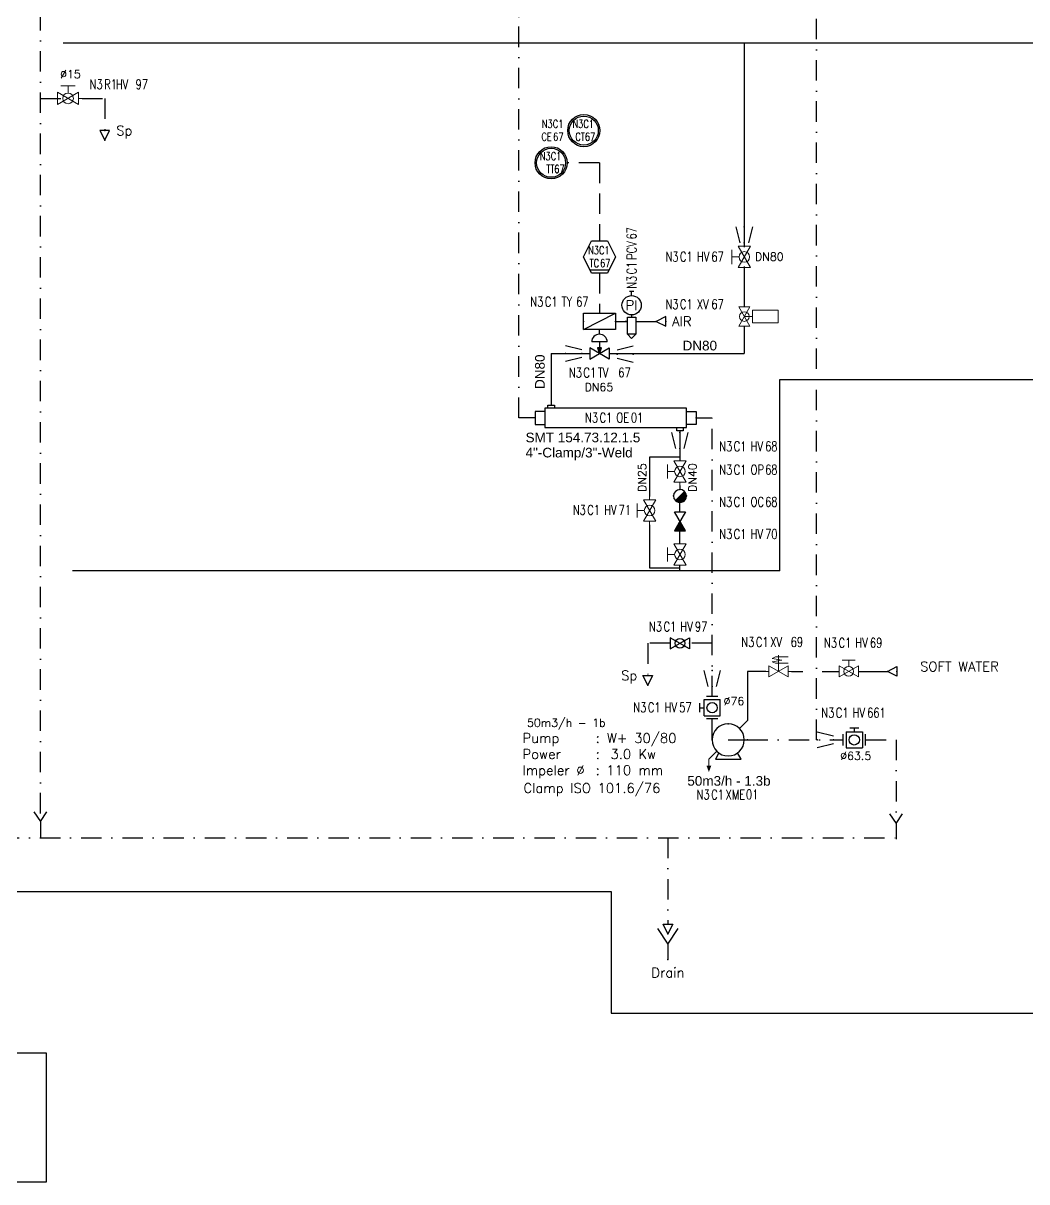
# Model space of a CAD drawing. Header units: inches. Extents: x 23279 to 25519, y 22340 to 23763.
# Drawn here: x 24552.7 to 24864.4, y 22339.5 to 22699.4 of the extents above; entities that cross this region are included whole.
import ezdxf
from ezdxf.enums import TextEntityAlignment as Align

# ---------------------------------------------------------------- set-up
doc = ezdxf.new("R2010")
doc.units = ezdxf.units.IN
doc.header["$MEASUREMENT"] = 0
for name, pattern in [('ACAD_ISO02W100', [15, 12, -3]), ('DASHDOT2', [12.7, 6.35, -3.175, 0, -3.175]), ('DASHED2', [9.525, 6.35, -3.175])]:
    doc.linetypes.add(name, pattern=pattern)
for name, color, linetype in [('20 Pipe Steam Industrial', 231, 'Continuous'), ('DIAMETRE', 7, 'Continuous'), ('ECHANGEURS', 7, 'Continuous'), ('LIAISON INSTRUMENTATION', 140, 'DASHED2'), ('MATERIEL-DIVERS', 7, 'Continuous'), ('POMPES', 7, 'Continuous'), ('POMPES-PROCESS', 7, 'Continuous'), ('REGUL', 140, 'DASHED2'), ('REPERES', 7, 'Continuous'), ('Skid', 5, 'Continuous'), ('techn-data', 7, 'Continuous'), ('TEXTES', 7, 'Continuous'), ('TUYAUTERIE-AIR INSTRUMENT', 3, 'Continuous'), ('TUYAUTERIE-EAU UTILITES FROIDE', 142, 'Continuous'), ('TUYAUTERIE-NEP', 4, 'DASHDOT2'), ('TUYAUTERIE-PROCESS', 30, 'Continuous'), ('TUYAUTERIE-VAPEUR INDUSTRIELLE', 231, 'Continuous'), ('TUYAUTERIE-VAPEUR PROCESS', 6, 'Continuous'), ('TXT_EN', 1, 'Continuous'), ('TXT_ENG', 7, 'Continuous'), ('TXT_FR', 7, 'Continuous'), ('VANNES', 7, 'Continuous')]:
    doc.layers.add(name, color=color, linetype=linetype)
doc.layers.add('31 Equipment', color=7, linetype='Continuous', lineweight=9)
doc.layers.add('40 TXT Data', color=7, linetype='Continuous', lineweight=9)
doc.layers.get('REPERES').off()
doc.styles.add('ROMANC', font='romanc')
doc.styles.add('ROMANS', font='ROMANS.SHX')
doc.styles.get("Standard").update_dxf_attribs({"font": 'arial.ttf'})

# ---------------------------------------------------------------- blocks, each defined once
blk = doc.blocks.new('*X31')
at = {"color": 0}
for p, q in [((69.01, 247.98), (69.02, 248)), ((69.02, 247.95), (69.07, 248)), ((69.03, 247.92), (69.11, 248)), ((69.04, 247.88), (69.16, 248)), ((69.05, 247.85), (69.2, 248)), ((69.06, 247.81), (69.25, 248)), ((69.07, 247.78), (69.29, 248)), ((69.08, 247.75), (69.34, 248)), ((69.1, 247.71), (69.38, 248)), ((69.11, 247.68), (69.43, 248)), ((69.12, 247.65), (69.47, 248)), ((69.13, 247.61), (69.52, 248)), ((69.14, 247.58), (69.56, 248)), ((69.15, 247.54), (69.61, 248)), ((69.16, 247.51), (69.65, 248)), ((69.17, 247.48), (69.7, 248)), ((69.19, 247.44), (69.74, 248)), ((69.2, 247.41), (69.79, 248)), ((69.21, 247.38), (69.83, 248)), ((69.22, 247.34), (69.88, 248)), ((69.23, 247.31), (69.92, 248)), ((69.24, 247.28), (69.97, 248)), ((69.25, 247.24), (70.01, 248)), ((69.26, 247.21), (70.06, 248)), ((69.28, 247.17), (70.1, 248)), ((69.29, 247.14), (70.15, 248)), ((69.3, 247.11), (70.19, 248)), ((69.31, 247.07), (70.24, 248)), ((69.32, 247.04), (70.28, 248)), ((69.33, 247.01), (70.33, 248)), ((69.34, 246.97), (70.37, 248)), ((69.35, 246.94), (70.42, 248)), ((69.37, 246.9), (70.46, 248)), ((69.38, 246.87), (70.51, 248)), ((69.39, 246.84), (70.55, 248)), ((69.4, 246.8), (70.6, 248)), ((69.41, 246.77), (70.64, 248)), ((69.42, 246.74), (70.68, 248)), ((69.43, 246.7), (70.73, 248)), ((69.44, 246.67), (70.77, 248)), ((69.45, 246.64), (70.82, 248)), ((69.47, 246.6), (70.86, 248)), ((69.48, 246.57), (70.91, 248)), ((69.49, 246.53), (70.95, 248)), ((69.5, 246.5), (71, 248)), ((69.51, 246.47), (70.98, 247.93)), ((69.52, 246.43), (70.96, 247.87)), ((69.53, 246.4), (70.93, 247.8)), ((69.54, 246.37), (70.91, 247.73)), ((69.56, 246.33), (70.89, 247.66)), ((69.57, 246.3), (70.87, 247.6)), ((69.58, 246.26), (70.84, 247.53)), ((69.59, 246.23), (70.82, 247.46)), ((69.6, 246.2), (70.8, 247.4)), ((69.61, 246.16), (70.78, 247.33)), ((69.62, 246.13), (70.75, 247.26)), ((69.63, 246.1), (70.73, 247.19)), ((69.65, 246.06), (70.71, 247.13)), ((69.66, 246.03), (70.69, 247.06)), ((69.67, 246), (70.66, 246.99)), ((69.68, 245.96), (70.64, 246.92)), ((69.69, 245.93), (70.62, 246.86)), ((69.7, 245.89), (70.6, 246.79)), ((69.71, 245.86), (70.57, 246.72)), ((69.72, 245.83), (70.55, 246.65)), ((69.74, 245.79), (70.53, 246.59)), ((69.75, 245.76), (70.51, 246.52)), ((69.76, 245.73), (70.48, 246.45)), ((69.77, 245.69), (70.46, 246.38)), ((69.78, 245.66), (70.44, 246.32)), ((69.79, 245.63), (70.42, 246.25)), ((69.8, 245.59), (70.39, 246.18)), ((69.81, 245.56), (70.37, 246.12)), ((69.83, 245.52), (70.35, 246.05)), ((69.84, 245.49), (70.33, 245.98)), ((69.85, 245.46), (70.3, 245.91)), ((69.86, 245.42), (70.28, 245.85)), ((69.87, 245.39), (70.26, 245.78)), ((69.88, 245.36), (70.24, 245.71)), ((69.89, 245.32), (70.21, 245.64)), ((69.9, 245.29), (70.19, 245.58)), ((69.92, 245.25), (70.17, 245.51)), ((69.93, 245.22), (70.15, 245.44)), ((69.94, 245.19), (70.12, 245.37)), ((69.95, 245.15), (70.1, 245.31)), ((69.96, 245.12), (70.08, 245.24)), ((69.97, 245.09), (70.06, 245.17)), ((69.98, 245.05), (70.04, 245.11)), ((69.99, 245.02), (70.01, 245.04))]:
    blk.add_line(p, q, dxfattribs=at)
blk = doc.blocks.new('CVC')
at = {"color": 7}
for p, q in [((-2.4, 3.6), (-2.4, 3.6)), ((2.4, 3.6), (-2.4, 3.6)), ((0, 3.6), (0, 1.8)), ((3, -1.734), (-3, 1.734)), ((-3, -1.734), (3, 1.734)), ((-3, 1.734), (-3, -1.734)), ((-0.6, 1.8), (0, 0)), ((0.6, 1.8), (-0.6, 1.8)), ((0, 0), (0.6, 1.8)), ((3, 1.734), (3, -1.734))]:
    blk.add_line(p, q, dxfattribs=at)
blk.add_arc((0, 3.6), 2.4, 0, 180, dxfattribs=at)
at = {"color": 7, "xscale": 0.6000000000000001, "yscale": 0.6000000000000001, "zscale": 0.6000000000000001}
blk.add_blockref('*X31', (-42, -147), dxfattribs=at)
blk = doc.blocks.new('EP')
at = {"color": 7}
for p, q in [((-5, -2.5), (-5, 2.5)), ((-5, -2.5), (5, 2.5)), ((-5, 2.5), (5, 2.5)), ((5, 2.5), (5, -2.5)), ((5, -2.5), (-5, -2.5))]:
    blk.add_line(p, q, dxfattribs=at)
at = {"color": 7, "extrusion": (-1, 0, 0)}
blk.add_point((-5, 0), dxfattribs=at)
at = {"color": 7, "extrusion": (0, 1, 0)}
blk.add_point((0, 2.5), dxfattribs=at)
at = {"color": 7, "extrusion": (1, 0, 0)}
blk.add_point((5, 0), dxfattribs=at)
at = {"color": 7, "extrusion": (0, -1, 0)}
blk.add_point((0, -2.5), dxfattribs=at)
at = {"layer": 'REGUL', "color": 2}
for p in [(-5, 0), (0, 2.5), (5, 0), (0, -2.5)]:
    blk.add_point(p, dxfattribs=at)
at = {"layer": 'REGUL', "color": 7, "extrusion": (-1, 0, 0)}
blk.add_point((-5, 0), dxfattribs=at)
at = {"layer": 'REGUL', "color": 7, "extrusion": (0, 1, 0)}
blk.add_point((0, 2.5), dxfattribs=at)
at = {"layer": 'REGUL', "color": 7, "extrusion": (1, 0, 0)}
blk.add_point((5, 0), dxfattribs=at)
at = {"layer": 'REGUL', "color": 7, "extrusion": (0, -1, 0)}
blk.add_point((0, -2.5), dxfattribs=at)
blk = doc.blocks.new('INSTR-F-L-TT')
at = {"layer": 'MATERIEL-DIVERS'}
for radius in [5, 4.5]:
    blk.add_circle((0, 0), radius, dxfattribs=at)
blk = doc.blocks.new('INSTR-F-PLC-TC')
at = {"layer": 'MATERIEL-DIVERS', "color": 7, "lineweight": -3}
for p, q in [((-5, 0), (-2.5, 5)), ((-2.5, 5), (2.5, 5)), ((2.5, 5), (5, 0)), ((-2.5, -5), (-5, 0)), ((5, 0), (2.5, -5)), ((-3, -4), (3, -4)), ((2.5, -5), (-2.5, -5))]:
    blk.add_line(p, q, dxfattribs=at)
blk = doc.blocks.new('FLE23')
at = {"color": 7}
for p, q in [((0, -1.5), (0, 1.5)), ((0, 1.5), (3, 0)), ((3, 0), (0, -1.5))]:
    blk.add_line(p, q, dxfattribs=at)
at = {"layer": 'MATERIEL-DIVERS', "color": 2}
for p in [(0, 0), (3, 0)]:
    blk.add_point(p, dxfattribs=at)
at = {"layer": 'MATERIEL-DIVERS', "color": 7, "extrusion": (-1, 0, 0)}
blk.add_point((0, 0), dxfattribs=at)
at = {"layer": 'MATERIEL-DIVERS', "color": 7, "extrusion": (1, 0, 0)}
blk.add_point((3, 0), dxfattribs=at)
blk = doc.blocks.new('VALVBALL')
at = {"color": 7}
for p, q in [((-3, 1.734), (-3, -1.734)), ((-3, -1.734), (3, 1.734)), ((3, -1.734), (-3, 1.734)), ((3, 1.734), (3, -1.734))]:
    blk.add_line(p, q, dxfattribs=at)
blk.add_circle((0, 0), 1.5, dxfattribs=at)
at = {"color": 7, "extrusion": (-1, 0, 0)}
blk.add_point((-3, 0), dxfattribs=at)
at = {"color": 7, "extrusion": (1, 0, 0)}
blk.add_point((3, 0), dxfattribs=at)
blk = doc.blocks.new('TUBLISSE')
at = {"layer": 'MATERIEL-DIVERS'}
for p, q in [((4, 3), (4, 4)), ((4, 4), (6, 4)), ((6, 4), (6, 3)), ((3, 2), (0, 2)), ((0, 2), (0, -2)), ((47, 3), (3, 3)), ((3, 3), (3, -3)), ((47, -3), (47, 3)), ((47, 2), (50, 2)), ((50, 2), (50, -2)), ((0, -2), (3, -2)), ((3, -3), (47, -3)), ((44, -4), (44, -3)), ((46, -3), (46, -4)), ((50, -2), (47, -2)), ((46, -4), (44, -4))]:
    blk.add_line(p, q, dxfattribs=at)
at = {"layer": 'MATERIEL-DIVERS', "color": 7, "extrusion": (0, 1, 0)}
blk.add_point((5, 4), dxfattribs=at)
at = {"layer": 'MATERIEL-DIVERS', "color": 2}
for p in [(5, 4), (0, 0), (50, 0), (45, -4)]:
    blk.add_point(p, dxfattribs=at)
at = {"layer": 'MATERIEL-DIVERS', "color": 7, "extrusion": (-1, 0, 0)}
blk.add_point((0, 0), dxfattribs=at)
at = {"layer": 'MATERIEL-DIVERS', "color": 7, "extrusion": (1, 0, 0)}
blk.add_point((50, 0), dxfattribs=at)
at = {"layer": 'MATERIEL-DIVERS', "color": 7, "extrusion": (0, -1, 0)}
blk.add_point((45, -4), dxfattribs=at)
blk = doc.blocks.new('PUMPCENP')
at = {"color": 7}
for p, q in [((0, 0), (-6, 0)), ((-4.04, -6), (-2.93, -4.05)), ((3.99, -6), (-4.04, -6)), ((2.92, -4.06), (3.99, -6))]:
    blk.add_line(p, q, dxfattribs=at)
blk.add_circle((0, 0), 5, dxfattribs=at)
at = {"color": 7, "extrusion": (1, 0, 0)}
blk.add_point((0, 5), dxfattribs=at)
at = {"color": 7, "extrusion": (-1, 0, 0)}
blk.add_point((-6, 0), dxfattribs=at)
at = {"color": 7, "extrusion": (0, 1, 0)}
blk.add_point((5, 0), dxfattribs=at)
blk = doc.blocks.new('CR')
at = {"color": 7}
for p, q in [((-2.5, 2.5), (2.5, 1.25)), ((2.5, 1.25), (2.5, 1.25)), ((2.5, -1.25), (-2.5, -2.5))]:
    blk.add_line(p, q, dxfattribs=at)
at = {"color": 7, "extrusion": (-1, 0, 0)}
blk.add_point((-2.5, 0), dxfattribs=at)
at = {"color": 7, "extrusion": (1, 0, 0)}
blk.add_point((2.5, 0), dxfattribs=at)
blk = doc.blocks.new('VALVBUTT A BRIDES')
at = {"layer": 'VANNES'}
for p, q in [((-1.4, 3.77), (1.4, 3.77)), ((0, 3.77), (0, 2.5)), ((-3.5, -1.73), (-3.5, 1.74)), ((-2.5, 2.5), (-2.5, -2.5)), ((-2.5, 2.5), (2.5, 2.5)), ((2.5, 2.5), (2.5, -2.5)), ((3.5, -1.73), (3.5, 1.74)), ((-2.5, -2.5), (2.5, -2.5))]:
    blk.add_line(p, q, dxfattribs=at)
blk.add_circle((0, 0), 1.6, dxfattribs=at)
blk = doc.blocks.new('DETR12MODIF')
at = {"layer": 'MATERIEL-DIVERS', "color": 7}
for p, q in [((-0.67, 9.33), (0.67, 9.33)), ((0, 8), (0, 9.33)), ((-1.33, 0), (-2, 0)), ((-1.33, -4), (-1.33, 1.33)), ((-1.33, 1.33), (1.33, 1.33)), ((1.33, 1.33), (1.33, -4)), ((1.33, 0), (2, 0)), ((-1.33, -4), (0, -5.33)), ((1.33, -4), (-1.33, -4)), ((0, -5.33), (1.33, -4))]:
    blk.add_line(p, q, dxfattribs=at)
at = {"layer": 'MATERIEL-DIVERS'}
blk.add_line((0, 2), (0, 1.33), dxfattribs=at)
blk.add_circle((0, 5), 3, dxfattribs=at)
at = {"layer": 'MATERIEL-DIVERS', "style": 'ROMANS'}
blk.add_text('PI', height=3, dxfattribs=at).set_placement((0, 5), align=Align.MIDDLE)
blk = doc.blocks.new('FLE23-A')
at = {"color": 7}
for p, q in [((0, 1.5), (-3, 0)), ((-3, 0), (0, -1.5)), ((0, -1.5), (0, 1.5))]:
    blk.add_line(p, q, dxfattribs=at)
at = {"layer": 'MATERIEL-DIVERS', "color": 7, "extrusion": (-1, 0, 0)}
blk.add_point((-3, 0), dxfattribs=at)
at = {"layer": 'MATERIEL-DIVERS', "color": 2}
for p in [(-3, 0), (0, 0)]:
    blk.add_point(p, dxfattribs=at)
at = {"layer": 'MATERIEL-DIVERS', "color": 7, "extrusion": (1, 0, 0)}
blk.add_point((0, 0), dxfattribs=at)
blk = doc.blocks.new('EGOUT')
at = {"color": 7}
for p, q in [((-3.2, 9.61), (0, 4.81)), ((0, 4.81), (3.2, 9.61)), ((0, 4.81), (0, 0))]:
    blk.add_line(p, q, dxfattribs=at)
at = {"color": 7, "extrusion": (0, -1, 0)}
blk.add_point((0, 0), dxfattribs=at)
at = {"layer": 'POMPES-PROCESS', "style": 'ROMANS'}
blk.add_attdef('EGOUT', text='', height=3, dxfattribs=at).set_placement((0, -4), align=Align.MIDDLE)
blk = doc.blocks.new('APV-VLVM-BALL-KHV+MF-1')
at = {"layer": '31 Equipment'}
for p, q in [((-2, 3.5), (2, 3.5)), ((0, 1.5), (0, 3.5)), ((-3, 1.734), (-3, -1.734)), ((-3, -1.734), (3, 1.734)), ((3, -1.734), (-3, 1.734)), ((3, 1.734), (3, -1.734))]:
    blk.add_line(p, q, dxfattribs=at)
at = {"layer": '31 Equipment', "ltscale": 38}
for p, q in [((-3, 0), (-4, 0)), ((3, 0), (4, 0))]:
    blk.add_line(p, q, dxfattribs=at)
at = {"layer": '31 Equipment'}
blk.add_circle((0, 0), 1.5, dxfattribs=at)
blk = doc.blocks.new('APV-PMP-GEN-FLUSH-1')
at = {"layer": '31 Equipment', "color": 7}
for p, q in [((-3.54, 3.54), (-6, 6)), ((5.99, -6), (3.53, -3.54))]:
    blk.add_line(p, q, dxfattribs=at)
at = {"layer": '31 Equipment', "linetype": 'ACAD_ISO02W100', "ltscale": 38}
blk.add_line((6, -6), (6, -8), dxfattribs=at)
at = {"layer": '31 Equipment'}
blk.add_lwpolyline([(6, -10, 0, 1.5, 0), (6, -8, 1.5, 1.5, 0)], format="xyseb", dxfattribs=at)
blk = doc.blocks.new('APV-VLV-SOLV-22-1')
at = {"layer": '31 Equipment', "linetype": 'ACAD_ISO02W100', "ltscale": 38}
for p, q in [((-1, 4.5), (-2, 4)), ((-2, 4), (1, 3.5)), ((3, 4.5), (-1, 4.5)), ((0, 0), (0, 5)), ((-2, 3), (1, 3.5)), ((-1, 2.5), (-2, 3)), ((3, 2.5), (-1, 2.5))]:
    blk.add_line(p, q, dxfattribs=at)
at = {"layer": '31 Equipment', "ltscale": 38}
for p, q in [((-3, 0), (-4, 0)), ((3, 0), (4, 0))]:
    blk.add_line(p, q, dxfattribs=at)
at = {"layer": '31 Equipment'}
for p, q in [((-3, 1.734), (-3, -1.734)), ((-3, -1.734), (3, 1.734)), ((3, -1.734), (-3, 1.734)), ((3, 1.734), (3, -1.734))]:
    blk.add_line(p, q, dxfattribs=at)
blk = doc.blocks.new('*X23')
at = {"color": 0}
for p, q in [((96.47, 162.96), (103.54, 170.03)), ((96.49, 162.94), (103.56, 170.01)), ((96.51, 162.92), (103.58, 169.99)), ((96.53, 162.9), (103.6, 169.97)), ((96.56, 162.88), (103.62, 169.94)), ((96.58, 162.85), (103.65, 169.92)), ((96.6, 162.83), (103.67, 169.9)), ((96.63, 162.81), (103.69, 169.87)), ((96.65, 162.79), (103.71, 169.85)), ((96.67, 162.77), (103.73, 169.83)), ((96.7, 162.75), (103.75, 169.8)), ((96.72, 162.73), (103.77, 169.78)), ((96.74, 162.7), (103.8, 169.76)), ((96.77, 162.68), (103.82, 169.73)), ((96.79, 162.66), (103.84, 169.71)), ((96.82, 162.64), (103.86, 169.68)), ((96.84, 162.62), (103.88, 169.66)), ((96.87, 162.6), (103.9, 169.63)), ((96.89, 162.58), (103.92, 169.61)), ((96.92, 162.56), (103.94, 169.58)), ((96.94, 162.54), (103.96, 169.56)), ((96.97, 162.52), (103.98, 169.53)), ((96.99, 162.5), (104, 169.51)), ((97.02, 162.49), (104.01, 169.48)), ((97.05, 162.47), (104.03, 169.45)), ((97.07, 162.45), (104.05, 169.43)), ((97.1, 162.43), (104.07, 169.4)), ((97.12, 162.41), (104.09, 169.38)), ((97.15, 162.39), (104.11, 169.35)), ((97.18, 162.37), (104.13, 169.32)), ((97.2, 162.36), (104.14, 169.3)), ((97.23, 162.34), (104.16, 169.27)), ((97.26, 162.32), (104.18, 169.24)), ((97.28, 162.3), (104.2, 169.22)), ((97.31, 162.28), (104.22, 169.19)), ((97.34, 162.27), (104.23, 169.16)), ((97.37, 162.25), (104.25, 169.13)), ((97.39, 162.23), (104.27, 169.11)), ((97.42, 162.22), (104.28, 169.08)), ((97.45, 162.2), (104.3, 169.05)), ((97.48, 162.18), (104.32, 169.02)), ((97.51, 162.17), (104.33, 168.99)), ((97.54, 162.15), (104.35, 168.96)), ((97.56, 162.13), (104.37, 168.94)), ((97.59, 162.12), (104.38, 168.91)), ((97.62, 162.1), (104.4, 168.88)), ((97.65, 162.09), (104.41, 168.85)), ((97.68, 162.07), (104.43, 168.82)), ((97.71, 162.05), (104.45, 168.79)), ((97.74, 162.04), (104.46, 168.76)), ((97.77, 162.02), (104.48, 168.73)), ((97.8, 162.01), (104.49, 168.7)), ((97.83, 161.99), (104.51, 168.67)), ((97.86, 161.98), (104.52, 168.64)), ((97.89, 161.97), (104.53, 168.61)), ((97.92, 161.95), (104.55, 168.58)), ((97.95, 161.94), (104.56, 168.55)), ((97.98, 161.92), (104.58, 168.52)), ((98.02, 161.91), (104.59, 168.48)), ((98.05, 161.9), (104.6, 168.45)), ((98.08, 161.88), (104.62, 168.42)), ((98.11, 161.87), (104.63, 168.39)), ((98.14, 161.86), (104.64, 168.36)), ((98.17, 161.84), (104.66, 168.33)), ((98.21, 161.83), (104.67, 168.29)), ((98.24, 161.82), (104.68, 168.26)), ((98.27, 161.81), (104.69, 168.23)), ((98.31, 161.8), (104.7, 168.19)), ((98.34, 161.78), (104.72, 168.16)), ((98.37, 161.77), (104.73, 168.13)), ((98.41, 161.76), (104.74, 168.09)), ((98.44, 161.75), (104.75, 168.06)), ((98.47, 161.74), (104.76, 168.03)), ((98.51, 161.73), (104.77, 167.99)), ((98.54, 161.72), (104.78, 167.96)), ((98.58, 161.71), (104.79, 167.92)), ((98.61, 161.7), (104.8, 167.89)), ((98.65, 161.69), (104.81, 167.85)), ((98.68, 161.68), (104.82, 167.82)), ((98.72, 161.67), (104.83, 167.78)), ((98.75, 161.66), (104.84, 167.75)), ((98.79, 161.65), (104.85, 167.71)), ((98.82, 161.64), (104.86, 167.68)), ((98.86, 161.63), (104.87, 167.64)), ((98.9, 161.62), (104.88, 167.6)), ((98.93, 161.62), (104.88, 167.57)), ((98.97, 161.61), (104.89, 167.53)), ((99.01, 161.6), (104.9, 167.49)), ((99.04, 161.59), (104.91, 167.46)), ((99.08, 161.58), (104.92, 167.42)), ((99.12, 161.58), (104.92, 167.38)), ((99.16, 161.57), (104.93, 167.34)), ((99.2, 161.56), (104.94, 167.3)), ((99.24, 161.56), (104.94, 167.26)), ((99.27, 161.55), (104.95, 167.23)), ((99.31, 161.55), (104.95, 167.19)), ((99.35, 161.54), (104.96, 167.15)), ((99.39, 161.54), (104.96, 167.11)), ((99.43, 161.53), (104.97, 167.07)), ((99.47, 161.53), (104.97, 167.03)), ((99.51, 161.52), (104.98, 166.99)), ((99.56, 161.52), (104.98, 166.94)), ((99.6, 161.52), (104.98, 166.9)), ((99.64, 161.51), (104.99, 166.86)), ((99.68, 161.51), (104.99, 166.82)), ((99.72, 161.51), (104.99, 166.78)), ((99.77, 161.51), (104.99, 166.73)), ((99.81, 161.5), (105, 166.69)), ((99.85, 161.5), (105, 166.65)), ((99.9, 161.5), (105, 166.6)), ((99.94, 161.5), (105, 166.56)), ((99.99, 161.5), (105, 166.51)), ((100.03, 161.5), (105, 166.47)), ((100.08, 161.5), (105, 166.42)), ((100.12, 161.5), (105, 166.38)), ((100.17, 161.5), (105, 166.33)), ((100.21, 161.5), (105, 166.29)), ((100.26, 161.51), (104.99, 166.24)), ((100.31, 161.51), (104.99, 166.19)), ((100.36, 161.51), (104.99, 166.14)), ((100.41, 161.52), (104.98, 166.09)), ((100.46, 161.52), (104.98, 166.04)), ((100.5, 161.53), (104.97, 166)), ((100.55, 161.53), (104.97, 165.95)), ((100.61, 161.54), (104.96, 165.89)), ((100.66, 161.54), (104.96, 165.84)), ((100.71, 161.55), (104.95, 165.79)), ((100.76, 161.56), (104.94, 165.74)), ((100.82, 161.57), (104.93, 165.68)), ((100.87, 161.58), (104.92, 165.63)), ((100.92, 161.59), (104.91, 165.58)), ((100.98, 161.6), (104.9, 165.52)), ((101.04, 161.61), (104.89, 165.46)), ((101.09, 161.62), (104.88, 165.41)), ((101.15, 161.63), (104.87, 165.35)), ((101.21, 161.65), (104.85, 165.29)), ((101.27, 161.66), (104.84, 165.23)), ((101.33, 161.68), (104.82, 165.17)), ((101.4, 161.7), (104.8, 165.1)), ((101.46, 161.72), (104.78, 165.04)), ((101.53, 161.74), (104.76, 164.97)), ((101.59, 161.76), (104.74, 164.91)), ((101.66, 161.78), (104.72, 164.84)), ((101.73, 161.81), (104.69, 164.77)), ((101.8, 161.84), (104.66, 164.7)), ((101.88, 161.87), (104.63, 164.62)), ((101.95, 161.9), (104.6, 164.55)), ((102.03, 161.93), (104.57, 164.47)), ((102.12, 161.97), (104.53, 164.38)), ((102.2, 162.01), (104.49, 164.3)), ((102.29, 162.06), (104.44, 164.21)), ((102.39, 162.11), (104.39, 164.11)), ((102.49, 162.16), (104.34, 164.01)), ((102.6, 162.23), (104.27, 163.9)), ((102.72, 162.31), (104.19, 163.78)), ((102.86, 162.4), (104.1, 163.64)), ((103.02, 162.52), (103.98, 163.48)), ((103.26, 162.71), (103.79, 163.24))]:
    blk.add_line(p, q, dxfattribs=at)
blk = doc.blocks.new('ST')
at = {"color": 7}
blk.add_line((-1.41, 1.42), (1.42, -1.41), dxfattribs=at)
for start, end in [(134.8377, 315.1619), (315.2431, 134.7569)]:
    blk.add_arc((0, 0), 2, start, end, dxfattribs=at)
at = {"color": 7, "extrusion": (-1, 0, 0)}
blk.add_point((-2, 0), dxfattribs=at)
at = {"color": 7, "extrusion": (0, 1, 0)}
blk.add_point((0, 2), dxfattribs=at)
at = {"color": 7, "extrusion": (1, 0, 0)}
blk.add_point((2, 0), dxfattribs=at)
at = {"color": 7, "extrusion": (0, -1, 0)}
blk.add_point((0, -2), dxfattribs=at)
at = {"color": 7, "xscale": -0.4, "yscale": 0.4, "zscale": 0.4}
blk.add_blockref('*X23', (40, -66.6), dxfattribs=at)
blk = doc.blocks.new('*X32')
at = {"color": 0}
for p, q in [((-1.24, 0), (-1.22, 0.01)), ((-1.22, -0.01), (-1.24, 0)), ((-1.19, -0.04), (-1.01, 0.13)), ((-1.01, -0.13), (-1.19, 0.04)), ((-1.13, -0.07), (-0.81, 0.26)), ((-0.81, -0.26), (-1.13, 0.07)), ((-1.07, -0.1), (-0.6, 0.38)), ((-0.6, -0.38), (-1.07, 0.1)), ((-1.02, -0.13), (-0.39, 0.5)), ((-0.39, -0.5), (-1.02, 0.13)), ((-0.96, -0.17), (-0.18, 0.62)), ((-0.18, -0.62), (-0.96, 0.17)), ((-0.9, -0.2), (0.03, 0.74)), ((0.03, -0.74), (-0.9, 0.2)), ((-0.85, -0.23), (0.24, 0.86)), ((0.24, -0.86), (-0.85, 0.23)), ((-0.79, -0.26), (0.45, 0.98)), ((0.45, -0.98), (-0.79, 0.26)), ((-0.74, -0.29), (0.66, 1.1)), ((0.66, -1.1), (-0.74, 0.29)), ((-0.68, -0.33), (0.87, 1.22)), ((0.87, -1.22), (-0.68, 0.33)), ((-0.62, -0.36), (1.08, 1.34)), ((1.08, -1.34), (-0.62, 0.36)), ((-0.57, -0.39), (1.28, 1.46)), ((1.28, -1.46), (-0.57, 0.39)), ((-0.51, -0.42), (1.49, 1.58)), ((1.49, -1.58), (-0.51, 0.42)), ((-0.46, -0.46), (1.7, 1.7)), ((1.7, -1.7), (-0.46, 0.46)), ((-0.4, -0.49), (1.91, 1.82)), ((1.91, -1.82), (-0.4, 0.49)), ((-0.34, -0.52), (2.12, 1.94)), ((2.12, -1.94), (-0.34, 0.52)), ((-0.29, -0.55), (2.33, 2.06)), ((2.33, -2.06), (-0.29, 0.55)), ((-0.23, -0.59), (2.54, 2.18)), ((2.54, -2.18), (-0.23, 0.59)), ((-0.18, -0.62), (2.75, 2.3)), ((2.75, -2.3), (-0.18, 0.62)), ((-0.12, -0.65), (2.96, 2.43)), ((2.96, -2.43), (-0.12, 0.65)), ((-0.06, -0.68), (3.16, 2.55)), ((3.16, -2.55), (-0.06, 0.68)), ((-0.01, -0.72), (3.37, 2.67)), ((3.37, -2.67), (-0.01, 0.72)), ((0.05, -0.75), (3.58, 2.79)), ((3.58, -2.79), (0.05, 0.75)), ((0.1, -0.78), (3.79, 2.91)), ((3.79, -2.91), (0.1, 0.78)), ((0.16, -0.81), (4, 3.03)), ((4, -3.03), (0.16, 0.81)), ((0.22, -0.84), (4.21, 3.15)), ((4.21, -3.15), (0.22, 0.84)), ((0.27, -0.88), (4.42, 3.27)), ((4.42, -3.27), (0.27, 0.88)), ((0.33, -0.91), (4.63, 3.39)), ((4.63, -3.39), (0.33, 0.91)), ((0.38, -0.94), (4.84, 3.51)), ((4.84, -3.51), (0.38, 0.94)), ((0.44, -0.97), (5, 3.59)), ((5, -3.59), (0.44, 0.97)), ((0.5, -1.01), (5, 3.5)), ((5, -3.5), (0.5, 1.01)), ((0.55, -1.04), (5, 3.41)), ((5, -3.41), (0.55, 1.04)), ((0.61, -1.07), (5, 3.32)), ((5, -3.32), (0.61, 1.07)), ((0.66, -1.1), (5, 3.23)), ((5, -3.23), (0.66, 1.1)), ((0.72, -1.14), (5, 3.14)), ((5, -3.14), (0.72, 1.14)), ((0.78, -1.17), (5, 3.06)), ((5, -3.06), (0.78, 1.17)), ((0.83, -1.2), (5, 2.97)), ((5, -2.97), (0.83, 1.2)), ((0.89, -1.23), (5, 2.88)), ((5, -2.88), (0.89, 1.23)), ((0.94, -1.27), (5, 2.79)), ((5, -2.79), (0.94, 1.27)), ((1, -1.3), (5, 2.7)), ((5, -2.7), (1, 1.3)), ((1.06, -1.33), (5, 2.61)), ((5, -2.61), (1.06, 1.33)), ((1.11, -1.36), (5, 2.53)), ((5, -2.53), (1.11, 1.36)), ((1.17, -1.39), (5, 2.44)), ((5, -2.44), (1.17, 1.39)), ((1.22, -1.43), (5, 2.35)), ((5, -2.35), (1.22, 1.43)), ((1.28, -1.46), (5, 2.26)), ((5, -2.26), (1.28, 1.46)), ((1.34, -1.49), (5, 2.17)), ((5, -2.17), (1.34, 1.49)), ((1.39, -1.52), (5, 2.08)), ((5, -2.08), (1.39, 1.52)), ((1.45, -1.56), (5, 1.99)), ((5, -1.99), (1.45, 1.56)), ((1.51, -1.59), (5, 1.91)), ((5, -1.91), (1.51, 1.59)), ((1.56, -1.62), (5, 1.82)), ((5, -1.82), (1.56, 1.62)), ((1.62, -1.65), (5, 1.73)), ((5, -1.73), (1.62, 1.65)), ((5, -1.64), (1.67, 1.69)), ((1.67, -1.69), (5, 1.64)), ((5, -1.55), (1.73, 1.72)), ((1.73, -1.72), (5, 1.55)), ((5, -1.46), (1.79, 1.75)), ((1.79, -1.75), (5, 1.46)), ((5, -1.38), (1.84, 1.78)), ((1.84, -1.78), (5, 1.38)), ((5, -1.29), (1.9, 1.81)), ((1.9, -1.81), (5, 1.29)), ((5, -1.2), (1.95, 1.85)), ((1.95, -1.85), (5, 1.2)), ((5, -1.11), (2.01, 1.88)), ((2.01, -1.88), (5, 1.11)), ((5, -1.02), (2.07, 1.91)), ((2.07, -1.91), (5, 1.02)), ((5, -0.93), (2.12, 1.94)), ((2.12, -1.94), (5, 0.93)), ((5, -0.85), (2.18, 1.98)), ((2.18, -1.98), (5, 0.85)), ((5, -0.76), (2.23, 2.01)), ((2.23, -2.01), (5, 0.76)), ((5, -0.67), (2.29, 2.04)), ((2.29, -2.04), (5, 0.67)), ((5, -0.58), (2.35, 2.07)), ((2.35, -2.07), (5, 0.58)), ((5, -0.49), (2.4, 2.11)), ((2.4, -2.11), (5, 0.49)), ((5, -0.4), (2.46, 2.14)), ((2.46, -2.14), (5, 0.4)), ((5, -0.32), (2.51, 2.17)), ((2.51, -2.17), (5, 0.32)), ((5, -0.23), (2.57, 2.2)), ((2.57, -2.2), (5, 0.23)), ((5, -0.14), (2.63, 2.24)), ((2.63, -2.24), (5, 0.14)), ((5, -0.05), (2.68, 2.27)), ((2.68, -2.27), (5, 0.05)), ((5, 0.04), (2.74, 2.3)), ((5, 0.13), (2.79, 2.33)), ((5, 0.21), (2.85, 2.36)), ((5, 0.3), (2.91, 2.4)), ((5, 0.39), (2.96, 2.43)), ((5, 0.48), (3.02, 2.46)), ((5, 0.57), (3.07, 2.49)), ((5, 0.66), (3.13, 2.53)), ((5, 0.75), (3.19, 2.56)), ((5, 0.83), (3.24, 2.59)), ((5, 0.92), (3.3, 2.62)), ((5, 1.01), (3.35, 2.66)), ((5, 1.1), (3.41, 2.69)), ((5, 1.19), (3.47, 2.72)), ((5, 1.28), (3.52, 2.75)), ((5, 1.36), (3.58, 2.79)), ((5, 1.45), (3.63, 2.82)), ((5, 1.54), (3.69, 2.85)), ((5, 1.63), (3.75, 2.88)), ((5, 1.72), (3.8, 2.91)), ((5, 1.81), (3.86, 2.95)), ((5, 1.89), (3.92, 2.98)), ((5, 1.98), (3.97, 3.01)), ((5, 2.07), (4.03, 3.04)), ((5, 2.16), (4.08, 3.08)), ((5, 2.25), (4.14, 3.11)), ((5, 2.34), (4.2, 3.14)), ((5, 2.42), (4.25, 3.17)), ((5, 2.51), (4.31, 3.21)), ((5, 2.6), (4.36, 3.24)), ((5, 2.69), (4.42, 3.27)), ((5, 2.78), (4.48, 3.3)), ((5, 2.87), (4.53, 3.33)), ((5, 2.95), (4.59, 3.37)), ((5, 3.04), (4.64, 3.4)), ((5, 3.13), (4.7, 3.43)), ((5, 3.22), (4.76, 3.46)), ((5, 3.31), (4.81, 3.5)), ((5, 3.4), (4.87, 3.53)), ((5, 3.49), (4.92, 3.56)), ((5, 3.57), (4.98, 3.59)), ((2.74, -2.3), (5, -0.04)), ((2.79, -2.33), (5, -0.13)), ((2.85, -2.36), (5, -0.21)), ((2.91, -2.4), (5, -0.3)), ((2.96, -2.43), (5, -0.39)), ((3.02, -2.46), (5, -0.48)), ((3.07, -2.49), (5, -0.57)), ((3.13, -2.53), (5, -0.66)), ((3.19, -2.56), (5, -0.75)), ((3.24, -2.59), (5, -0.83)), ((3.3, -2.62), (5, -0.92)), ((3.35, -2.66), (5, -1.01)), ((3.41, -2.69), (5, -1.1)), ((3.47, -2.72), (5, -1.19)), ((3.52, -2.75), (5, -1.28)), ((3.58, -2.79), (5, -1.36)), ((3.63, -2.82), (5, -1.45)), ((3.69, -2.85), (5, -1.54)), ((3.75, -2.88), (5, -1.63)), ((3.8, -2.91), (5, -1.72)), ((3.86, -2.95), (5, -1.81)), ((3.92, -2.98), (5, -1.89)), ((3.97, -3.01), (5, -1.98)), ((4.03, -3.04), (5, -2.07)), ((4.08, -3.08), (5, -2.16)), ((4.14, -3.11), (5, -2.25)), ((4.2, -3.14), (5, -2.34)), ((4.25, -3.17), (5, -2.42)), ((4.31, -3.21), (5, -2.51)), ((4.36, -3.24), (5, -2.6)), ((4.42, -3.27), (5, -2.69)), ((4.48, -3.3), (5, -2.78)), ((4.53, -3.33), (5, -2.87)), ((4.59, -3.37), (5, -2.95)), ((4.64, -3.4), (5, -3.04)), ((4.7, -3.43), (5, -3.13)), ((4.76, -3.46), (5, -3.22)), ((4.81, -3.5), (5, -3.31)), ((4.87, -3.53), (5, -3.4)), ((4.92, -3.56), (5, -3.49)), ((4.98, -3.59), (5, -3.57))]:
    blk.add_line(p, q, dxfattribs=at)
blk = doc.blocks.new('NRVS')
at = {"color": 7}
for p, q in [((-3, -1.73), (-3, 1.73)), ((3, 1.73), (-3, -1.73)), ((-3, 1.73), (3, -1.73)), ((3, -1.73), (3, 1.73))]:
    blk.add_line(p, q, dxfattribs=at)
at = {"color": 7, "extrusion": (1, 0, 0)}
blk.add_point((3, 0), dxfattribs=at)
at = {"color": 7, "extrusion": (-1, 0, 0)}
blk.add_point((-3, 0), dxfattribs=at)
at = {"color": 7, "xscale": 0.4801664355062404, "yscale": 0.4801664355062404, "zscale": 0.4801664355062404}
blk.add_blockref('*X32', (0.6, 0), dxfattribs=at)
blk = doc.blocks.new('APV-VLV-BALL-KHV+MF-3')
at = {"layer": '31 Equipment', "ltscale": 38}
for p, q in [((-3, 0), (-4, 0)), ((0, 0), (0, 2.5)), ((3, 0), (4, 0))]:
    blk.add_line(p, q, dxfattribs=at)
at = {"layer": '31 Equipment'}
for p, q in [((-3, 1.734), (-3, -1.734)), ((-3, -1.734), (3, 1.734)), ((3, -1.734), (-3, 1.734)), ((3, 1.734), (3, -1.734))]:
    blk.add_line(p, q, dxfattribs=at)
at = {"layer": '31 Equipment', "ltscale": 38}
blk.add_lwpolyline([(-2, 2.5), (2, 2.5), (2, 10.5), (-2, 10.5)], close=True, dxfattribs=at)
at = {"layer": '31 Equipment'}
blk.add_circle((0, 0), 1.5, dxfattribs=at)
blk = doc.blocks.new('REPNORM')
at = {"layer": 'TEXTES', "style": 'ROMANS', "width": 0.75}
for tag, p in [('ZONE', (-9.75, -1.25)), ('SOUSZONE', (-5.25, -1.25)), ('ELEMENT', (0, -1.25)), ('NUM', (4.5, -1.25))]:
    blk.add_attdef(tag, p, '', height=3, dxfattribs=at)
blk = doc.blocks.new('REPNORM1')
at = {"layer": 'TEXTES', "style": 'ROMANS', "width": 0.75}
for tag, p in [('ZONE', (-9.75, -1.25)), ('SOUSZONE', (-5.25, -1.25)), ('ELEMENT', (-0.75, -1.25)), ('NUM', (5.59, -1.22))]:
    blk.add_attdef(tag, p, '', height=3, dxfattribs=at)
blk = doc.blocks.new('REPINS2')
at = {"layer": 'TEXTES', "style": 'ROMANS', "width": 0.7}
for tag, p in [('ZONE', (-3.35, 0.8)), ('SOUSZONE', (0.05, 0.8)), ('NUM', (0.7, -2.6))]:
    blk.add_attdef(tag, p, '', height=2.5, dxfattribs=at)
blk.add_attdef('ELEMENT', text='', height=2.5, dxfattribs=at).set_placement((-1.56, -2.59), align=Align.CENTER)
blk = doc.blocks.new('INSTR-F-L-CT')
at = {"layer": 'MATERIEL-DIVERS'}
for radius in [5, 4.5]:
    blk.add_circle((0, 0), radius, dxfattribs=at)
blk = doc.blocks.new('REPINS')
at = {"layer": 'TEXTES', "style": 'ROMANS', "width": 0.75}
for tag, p in [('ZONE', (-3.3, 1)), ('SOUSZONE', (0.1, 1)), ('NUM', (0.2, -3))]:
    blk.add_attdef(tag, p, '', height=2.5, dxfattribs=at)
blk.add_attdef('ELEMENT', text='', height=2.5, dxfattribs=at).set_placement((-0.2, -3), align=Align.RIGHT)
blk = doc.blocks.new('TEXT-PUMP_caract_ANGLAIS')
at = {"layer": 'techn-data', "style": 'ROMANS'}
for s, p in [('Pump', (-22, 9)), ('Power', (-22, 4)), ('Kw', (14, 4)), ('Impeler %%C', (-22, -1)), ('mm', (14, -1))]:
    blk.add_text(s, height=3, dxfattribs=at).set_placement(p)
for p in [(2, 9), (2, 4), (2, -1)]:
    blk.add_text(':', height=3, dxfattribs=at).set_placement(p, align=Align.RIGHT)
blk.add_attdef('Type', (4.23, 9), '', height=3, dxfattribs=at)
for tag, p in [('Pui', (11.76, 4)), ('Dia', (11.76, -1))]:
    blk.add_attdef(tag, text='', height=3, dxfattribs=at).set_placement(p, align=Align.RIGHT)

msp = doc.modelspace()

# ---------------------------------------------------------------- linework, layer by layer
at = {"layer": '20 Pipe Steam Industrial'}
msp.add_line((24637.07, 22693.27), (24920.9, 22693.27), dxfattribs=at)
at = {"layer": 'LIAISON INSTRUMENTATION'}
for p, q in [((24731.66, 22656.04), (24721.66, 22656.04)), ((24731.66, 22656.04), (24731.66, 22631.8)), ((24731.66, 22621.8), (24731.66, 22609.3))]:
    msp.add_line(p, q, dxfattribs=at)
at = {"layer": 'MATERIEL-DIVERS'}
msp.add_line((24731.66, 22602.8), (24731.66, 22604.3), dxfattribs=at)
at = {"layer": 'MATERIEL-DIVERS', "color": 7}
for p, q in [((24740.33, 22606.8), (24739.66, 22606.8)), ((24743, 22606.8), (24743.66, 22606.8))]:
    msp.add_line(p, q, dxfattribs=at)
at = {"layer": 'Skid'}
msp.add_lwpolyline([(24867.1, 22391.88), (24867.1, 22556.53), (25518.76, 22556.53), (25518.76, 23702.66), (23445.67, 23706.44), (23445.67, 23388.76), (24910.92, 23384.98), (24910.92, 23084.87), (23557, 23084.87), (23557, 22429.72), (24735.31, 22429.72), (24735.31, 22391.88), (24867.1, 22391.88)], dxfattribs=at)
at = {"layer": 'TUYAUTERIE-AIR INSTRUMENT'}
for p, q in [((24736.66, 22606.8), (24740.33, 22606.8)), ((24743.66, 22606.8), (24749.33, 22606.8))]:
    msp.add_line(p, q, dxfattribs=at)
at = {"layer": 'TUYAUTERIE-EAU UTILITES FROIDE'}
for p, q in [((24783.31, 22498.09), (24777.66, 22498.09)), ((24777.66, 22498.09), (24777.66, 22482.8)), ((24791.31, 22498.09), (24794.82, 22498.09)), ((24800.82, 22498.09), (24806.08, 22498.09)), ((24812.08, 22498.09), (24821.08, 22498.09))]:
    msp.add_line(p, q, dxfattribs=at)
at = {"layer": 'TUYAUTERIE-NEP'}
for p, q in [((24706.66, 22576.8), (24706.66, 23265.76)), ((24799.07, 22476.8), (24799.06, 22712.19)), ((24558.01, 22453.97), (24558.01, 22710.98)), ((24558.01, 22676.05), (24565.01, 22676.05)), ((24571.01, 22676.05), (24578.01, 22676.05)), ((24578.01, 22676.05), (24578.01, 22666.07)), ((24711.66, 22576.8), (24706.66, 22576.8)), ((24761.66, 22576.8), (24766.66, 22576.8)), ((24766.66, 22490.3), (24766.66, 22576.8)), ((24753.66, 22506.8), (24746.66, 22506.8)), ((24746.66, 22506.8), (24746.66, 22496.82)), ((24766.66, 22506.8), (24759.66, 22506.8)), ((24766.66, 22476.8), (24766.66, 22483.3)), ((24777.66, 22476.8), (24807.32, 22476.8)), ((24814.32, 22476.81), (24823.8, 22476.8)), ((24814.32, 22476.8), (24817.82, 22476.8)), ((24823.8, 22476.8), (24823.79, 22445.92)), ((24556.01, 22454.48), (24558.01, 22451.48)), ((24558.01, 22451.48), (24560.01, 22454.48)), ((24821.8, 22453.82), (24823.8, 22450.82)), ((24823.8, 22450.82), (24825.8, 22453.82)), ((24558.01, 22451.48), (24558.01, 22446.48)), ((24823.8, 22450.82), (24823.8, 22448.32)), ((23597.88, 22446.38), (24823.79, 22446.38)), ((24752.92, 22446.38), (24752.92, 22419.61))]:
    msp.add_line(p, q, dxfattribs=at)
at = {"layer": 'TUYAUTERIE-VAPEUR INDUSTRIELLE'}
for p, q in [((24565.09, 22693.27), (24637.07, 22693.27)), ((24776.66, 22693.27), (24776.66, 22629.8)), ((24776.66, 22623.8), (24776.66, 22611.3)), ((24776.66, 22608.32), (24776.66, 22608.28)), ((24776.66, 22605.3), (24776.66, 22596.8)), ((24716.66, 22596.8), (24728.66, 22596.8)), ((24716.66, 22596.8), (24716.66, 22580.8)), ((24734.66, 22596.8), (24776.66, 22596.8)), ((24756.66, 22555.78), (24756.66, 22554.56))]:
    msp.add_line(p, q, dxfattribs=at)
at = {"layer": 'TUYAUTERIE-VAPEUR PROCESS'}
for p, q in [((24787.73, 22529.26), (24787.73, 22588.7)), ((24787.73, 22588.7), (25354.38, 22588.7)), ((24756.66, 22572.8), (24756.66, 22563.48)), ((24756.66, 22564.58), (24747.24, 22564.58)), ((24747.24, 22564.58), (24747.24, 22552.43)), ((24756.66, 22547.68), (24756.66, 22550.56)), ((24747.24, 22543.63), (24747.24, 22530.28)), ((24756.66, 22537.68), (24756.66, 22541.68)), ((24787.73, 22529.26), (24567.95, 22529.26)), ((24747.24, 22530.28), (24756.66, 22530.28)), ((24756.66, 22529.26), (24756.66, 22531.08))]:
    msp.add_line(p, q, dxfattribs=at)
at = {"layer": 'TXT_EN'}
msp.add_lwpolyline([(24424.9, 22379.53), (24424.9, 22339.53), (24559.9, 22339.53), (24559.9, 22379.53)], close=True, dxfattribs=at)

# ---------------------------------------------------------------- block references
at = {"layer": '31 Equipment', "rotation": 270}
msp.add_blockref('APV-VLV-BALL-KHV+MF-3', (24776.66, 22608.3), dxfattribs=at)
at = {"layer": '31 Equipment'}
for name, p in [('APV-VLV-SOLV-22-1', (24787.31, 22498.09)), ('APV-VLVM-BALL-KHV+MF-1', (24809.08, 22498.09))]:
    msp.add_blockref(name, p, dxfattribs=at)
at = {"layer": '31 Equipment', "xscale": -1}
msp.add_blockref('APV-PMP-GEN-FLUSH-1', (24771.66, 22476.8), dxfattribs=at)
at = {"layer": 'ECHANGEURS'}
msp.add_blockref('TUBLISSE', (24711.66, 22576.8), dxfattribs=at)
at = {"layer": 'MATERIEL-DIVERS'}
for name, p in [('INSTR-F-L-CT', (24726.81, 22666.05)), ('INSTR-F-L-TT', (24716.66, 22656.04)), ('INSTR-F-PLC-TC', (24731.66, 22626.8)), ('DETR12MODIF', (24741.66, 22606.8)), ('EP', (24731.66, 22606.8)), ('FLE23-A', (24752.33, 22606.8)), ('CR', (24723.66, 22596.8)), ('CR', (24801.82, 22476.8))]:
    msp.add_blockref(name, p, dxfattribs=at)
at = {"layer": 'MATERIEL-DIVERS', "xscale": -1, "rotation": 90}
msp.add_blockref('FLE23', (24578.01, 22666.05), dxfattribs=at)
at = {"layer": 'MATERIEL-DIVERS'}
for name, p, rotation in [('CR', (24776.66, 22633.7), 270), ('CR', (24776.66, 22633.7), 270), ('ST', (24756.66, 22552.56), 90), ('FLE23', (24746.66, 22496.8), 270), ('FLE23', (24824.08, 22498.09), 180), ('FLE23', (24752.92, 22419.59), 270)]:
    msp.add_blockref(name, p, dxfattribs=dict(at, rotation=rotation))
at = {"layer": 'MATERIEL-DIVERS', "xscale": -1}
msp.add_blockref('CR', (24739.66, 22596.59), dxfattribs=at)
at = {"layer": 'MATERIEL-DIVERS'}
msp.add_blockref('EGOUT', (24752.92, 22408.59), dxfattribs=at).add_auto_attribs({'EGOUT': 'Drain'})
at = {"layer": 'POMPES', "xscale": -1}
msp.add_blockref('PUMPCENP', (24771.66, 22476.8), dxfattribs=at)
at = {"layer": 'REPERES'}
ref = msp.add_blockref('REPNORM', (24583.09, 22680.18), dxfattribs=at)
ref.add_attrib('ZONE', 'N3', (24573.34, 22678.93), dxfattribs={"layer": 'TEXTES', "height": 3, "style": 'ROMANS', "width": 0.75})
ref.add_attrib('SOUSZONE', 'R1', (24577.84, 22678.93), dxfattribs={"layer": 'TEXTES', "height": 3, "style": 'ROMANS', "width": 0.75})
ref.add_attrib('ELEMENT', 'HV', (24581.45, 22678.93), dxfattribs={"layer": 'TEXTES', "height": 3, "style": 'ROMANS', "width": 0.75})
ref.add_attrib('NUM', '97', (24587.59, 22678.93), dxfattribs={"layer": 'TEXTES', "height": 3, "style": 'ROMANS', "width": 0.75})
for name, p, values in [('REPINS', (24717.07, 22665.88), {'ZONE': 'N3', 'SOUSZONE': 'C1', 'ELEMENT': 'CE', 'NUM': '67'}), ('REPNORM', (24761.93, 22626.63), {'ZONE': 'N3', 'SOUSZONE': 'C1', 'ELEMENT': 'HV', 'NUM': '67'}), ('REPNORM', (24719.93, 22612.63), {'ZONE': 'N3', 'SOUSZONE': 'C1', 'ELEMENT': 'TY', 'NUM': '67'}), ('REPNORM', (24761.93, 22611.87), {'ZONE': 'N3', 'SOUSZONE': 'C1', 'ELEMENT': 'XV', 'NUM': '67'}), ('REPNORM1', (24731.93, 22590.63), {'ZONE': 'N3', 'SOUSZONE': 'C1', 'ELEMENT': 'TV', 'NUM': '67'}), ('REPNORM', (24736.93, 22576.63), {'ZONE': 'N3', 'SOUSZONE': 'C1', 'ELEMENT': 'OE', 'NUM': '01'}), ('REPNORM', (24778.62, 22567.72), {'ZONE': 'N3', 'SOUSZONE': 'C1', 'ELEMENT': 'HV', 'NUM': '68'}), ('REPNORM', (24778.62, 22550.48), {'ZONE': 'N3', 'SOUSZONE': 'C1', 'ELEMENT': 'OC', 'NUM': '68'}), ('REPNORM', (24733.14, 22547.97), {'ZONE': 'N3', 'SOUSZONE': 'C1', 'ELEMENT': 'HV', 'NUM': '71'}), ('REPNORM', (24778.62, 22540.48), {'ZONE': 'N3', 'SOUSZONE': 'C1', 'ELEMENT': 'HV', 'NUM': '70'}), ('REPNORM', (24756.81, 22511.73), {'ZONE': 'N3', 'SOUSZONE': 'C1', 'ELEMENT': 'HV', 'NUM': '97'}), ('REPNORM1', (24785.48, 22506.92), {'ZONE': 'N3', 'SOUSZONE': 'C1', 'ELEMENT': 'XV', 'NUM': '69'}), ('REPNORM', (24811.16, 22506.7), {'ZONE': 'N3', 'SOUSZONE': 'C1', 'ELEMENT': 'HV', 'NUM': '69'}), ('REPNORM', (24751.93, 22486.63), {'ZONE': 'N3', 'SOUSZONE': 'C1', 'ELEMENT': 'HV', 'NUM': '57'}), ('REPNORM', (24810.31, 22484.99), {'ZONE': 'N3', 'SOUSZONE': 'C1', 'ELEMENT': 'HV', 'NUM': '661'}), ('REPNORM1', (24771.6, 22459.57), {'ZONE': 'N3', 'SOUSZONE': 'C1', 'ELEMENT': 'XME', 'NUM': '01'})]:
    msp.add_blockref(name, p, dxfattribs=at).add_auto_attribs(values)
ref = msp.add_blockref('REPINS2', (24727.07, 22665.88), dxfattribs=at)
ref.add_attrib('ZONE', 'N3', (24723.27, 22666.88), dxfattribs={"layer": 'TEXTES', "height": 2.5, "style": 'ROMANS', "width": 0.75})
ref.add_attrib('SOUSZONE', 'C1', (24726.67, 22666.88), dxfattribs={"layer": 'TEXTES', "height": 2.5, "style": 'ROMANS', "width": 0.75})
ref.add_attrib('ELEMENT', 'CT', dxfattribs={"layer": 'TEXTES', "height": 2.5, "style": 'ROMANS', "width": 0.75}).set_placement((24727.15, 22662.88), align=Align.RIGHT)
ref.add_attrib('NUM', '67', (24727.15, 22662.88), dxfattribs={"layer": 'TEXTES', "height": 2.5, "style": 'ROMANS', "width": 0.75})
ref = msp.add_blockref('REPINS2', (24716.93, 22655.87), dxfattribs=at)
ref.add_attrib('ZONE', 'N3', (24713.13, 22656.87), dxfattribs={"layer": 'TEXTES', "height": 2.5, "style": 'ROMANS', "width": 0.75})
ref.add_attrib('SOUSZONE', 'C1', (24716.53, 22656.87), dxfattribs={"layer": 'TEXTES', "height": 2.5, "style": 'ROMANS', "width": 0.75})
ref.add_attrib('ELEMENT', 'TT', dxfattribs={"layer": 'TEXTES', "height": 2.5, "style": 'ROMANS', "width": 0.75}).set_placement((24717.73, 22652.87), align=Align.RIGHT)
ref.add_attrib('NUM', '67', (24717.63, 22652.87), dxfattribs={"layer": 'TEXTES', "height": 2.5, "style": 'ROMANS', "width": 0.75})
for name, p, rotation, values in [('REPNORM1', (24741.93, 22626.63), 90.00007601981083, {'ZONE': 'N3', 'SOUSZONE': 'C1', 'ELEMENT': 'PCV', 'NUM': '67'}), ('REPNORM', (24778.62, 22560.48), 7.60198108306356e-05, {'ZONE': 'N3', 'SOUSZONE': 'C1', 'ELEMENT': 'OP', 'NUM': '68'})]:
    msp.add_blockref(name, p, dxfattribs=dict(at, rotation=rotation)).add_auto_attribs(values)
ref = msp.add_blockref('REPINS2', (24731.93, 22626.63), dxfattribs=at)
ref.add_attrib('ZONE', 'N3', (24728.13, 22627.63), dxfattribs={"layer": 'TEXTES', "height": 2.5, "style": 'ROMANS', "width": 0.75})
ref.add_attrib('SOUSZONE', 'C1', (24731.53, 22627.63), dxfattribs={"layer": 'TEXTES', "height": 2.5, "style": 'ROMANS', "width": 0.75})
ref.add_attrib('ELEMENT', 'TC', dxfattribs={"layer": 'TEXTES', "height": 2.5, "style": 'ROMANS', "width": 0.75}).set_placement((24731.55, 22623.63), align=Align.RIGHT)
ref.add_attrib('NUM', '67', (24731.85, 22623.63), dxfattribs={"layer": 'TEXTES', "height": 2.5, "style": 'ROMANS', "width": 0.75})
at = {"layer": 'TUYAUTERIE-NEP', "xscale": -1.099999999999909, "yscale": 1.099999999999909, "zscale": 1.1}
msp.add_blockref('APV-VLVM-BALL-KHV+MF-1', (24566.61, 22676.05), dxfattribs=at)
at = {"layer": 'TUYAUTERIE-NEP', "xscale": -1.099999999999909, "yscale": 1.099999999999909, "zscale": 1.1, "rotation": 90}
for p in [(24776.66, 22626.8), (24756.66, 22560.18), (24747.24, 22548.03), (24756.66, 22534.38)]:
    msp.add_blockref('APV-VLVM-BALL-KHV+MF-1', p, dxfattribs=at)
at = {"layer": 'TUYAUTERIE-NEP', "rotation": 270}
msp.add_blockref('CR', (24766.66, 22495.87), dxfattribs=at)
at = {"layer": 'TUYAUTERIE-PROCESS'}
msp.add_blockref('TEXT-PUMP_caract_ANGLAIS', (24729.76, 22466.87), dxfattribs=at).add_auto_attribs({'Dia': '110', 'Pui': '3.0', 'Type': 'W+ 30/80'})
at = {"layer": 'TUYAUTERIE-VAPEUR PROCESS', "rotation": 270}
msp.add_blockref('CR', (24756.66, 22569.76), dxfattribs=at)
at = {"layer": 'VANNES'}
for name, p in [('CVC', (24731.66, 22596.8)), ('VALVBALL', (24756.66, 22506.8)), ('VALVBUTT A BRIDES', (24810.82, 22476.8))]:
    msp.add_blockref(name, p, dxfattribs=at)
for name, p, rotation in [('NRVS', (24756.66, 22544.68), 270), ('VALVBUTT A BRIDES', (24766.66, 22486.8), 90)]:
    msp.add_blockref(name, p, dxfattribs=dict(at, rotation=rotation))

# ---------------------------------------------------------------- texts
at = {"layer": '40 TXT Data', "style": 'ROMANS'}
for s, p in [('DN80', (24779.99, 22625.64)), ('DN65', (24727.06, 22585.12))]:
    msp.add_text(s, height=2.5, dxfattribs=at).set_placement(p)
for s, p in [('DN25', (24746.17, 22553.82)), ('DN40', (24761.81, 22553.82))]:
    msp.add_text(s, height=2.5, rotation=90, dxfattribs=at).set_placement(p)
at = {"layer": 'DIAMETRE'}
for s, p in [('DN80', (24757.48, 22597.77)), ('SMT 154.73.12.1.5', (24708.72, 22569.23)), ('4"-Clamp/3"-Weld ', (24708.72, 22564.53)), ('50m3/h - 1.3b', (24758.96, 22462.57))]:
    msp.add_text(s, height=3, dxfattribs=at).set_placement(p)
msp.add_text('DN80', height=3, rotation=90, dxfattribs=at).set_placement((24714.66, 22585.8))
at = {"layer": 'techn-data', "style": 'ROMANS'}
for s, p in [('%%C15', (24567.37, 22683.59)), ('%%C76', (24773.43, 22488.84)), ('%%C63.5', (24811.25, 22471.83))]:
    msp.add_text(s, height=2.5, dxfattribs=at).set_placement(p, align=Align.MIDDLE_CENTER)
msp.add_text('50m3/h - 1b', height=2.5, dxfattribs=at).set_placement((24709.17, 22480.86))
at = {"layer": 'TXT_ENG'}
for s, style, p in [('Sp', 'ROMANC', (24584.1, 22665.57)), ('AIR', 'ROMANS', (24757.28, 22606.8)), ('Sp', 'ROMANC', (24740.92, 22496.33))]:
    msp.add_text(s, height=3, dxfattribs=dict(at, style=style)).set_placement(p, align=Align.MIDDLE)
at = {"layer": 'TXT_ENG', "style": 'ROMANS'}
msp.add_text('SOFT WATER', height=3, dxfattribs=at).set_placement((24843.47, 22498.09), align=Align.CENTER)
at = {"layer": 'TXT_FR', "style": 'ROMANS'}
msp.add_text('Clamp ISO 101.6/76', height=3, dxfattribs=at).set_placement((24708.06, 22460.32))

doc.saveas('drawing.dxf')
